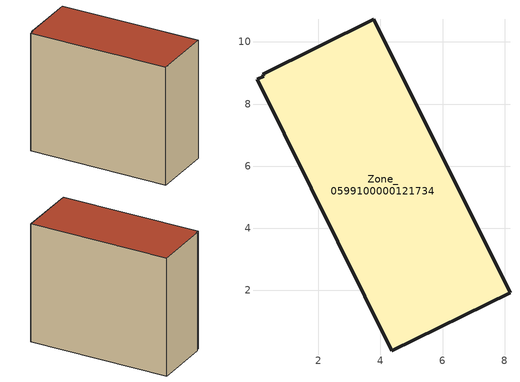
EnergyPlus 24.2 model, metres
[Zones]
Zone_0599100000121734
 floor ground (C_G): 8.17,1.93 4.36,0.06 0.03,8.79 0.24,8.9 0.21,8.96 3.79,10.73 z0
 wall outside (C_F): 0.03,8.79 4.36,0.06 8.17,1.93 3.79,10.73 0.21,8.96 0.24,8.9 0.03,8.79 z0:8.41
 roof outside (C_R): 4.36,0.06 8.17,1.93 3.79,10.73 0.21,8.96 0.24,8.9 0.03,8.79 z8.41
[BUILDING]
Pand.0599100000121734: North Axis=0; Terrain=City; Loads Convergence Tolerance Value=0.04; Temperature Convergence Tolerance Value=0.4; Solar Distribution=FullExterior; Maximum Number of Warmup Days=25; Minimum Number of Warmup Days=1
[Site:Location]
Rotterdam.The.Hague.AP_ZH_NLD Design_Conditions: Latitude=51.96; Longitude=4.45; Time Zone=1; Elevation=-4.5
[SITE:GROUNDTEMPERATURE:BUILDINGSURFACE]
18, 18, 18, 18, 18, 18, 18, 18, 18, 18, 18, 18
[MATERIAL] Thermal Absorptance=0.9; Solar Absorptance=0.7; Visible Absorptance=0.7
Name | Roughness | Thickness | Conductivity | Density | Specific Heat
G.TI.1992-2005 | MediumSmooth | 0.15 | 0.06 | 540 | 1210
F.TI.1992-2005 | Rough | 0.3 | 0.12 | 1920 | 840
R.TI.1992-2005 | MediumRough | 0.2 | 0.08 | 1500 | 1000
[CONSTRUCTION]
C_G: G.TI.1992-2005
C_F: F.TI.1992-2005
C_R: R.TI.1992-2005
[ZONE]
Zone_0599100000121734: Type=1; Multiplier=1; Ceiling Height=Autocalculate; Volume=Autocalculate; Floor Area=autocalculate; Part of Total Floor Area=Yes
[ZONEINFILTRATION:DESIGNFLOWRATE]
Infil_Zone_0599100000121734: Zone or ZoneList or Space or SpaceList=Zone_0599100000121734; Schedule=AlwaysOn; Design Flow Rate Calculation Method=Flow/Area; Flow Rate per Floor Area=0.0015; Constant Term Coefficient=1; Temperature Term Coefficient=0; Velocity Term Coefficient=0; Velocity Squared Term Coefficient=0
[HVACTEMPLATE:ZONE:IDEALLOADSAIRSYSTEM]
Zone_0599100000121734: Maximum Heating Supply Air Temperature=50; Minimum Cooling Supply Air Temperature=13; Maximum Heating Supply Air Humidity Ratio=0.0156; Minimum Cooling Supply Air Humidity Ratio=0.0077; Heating Limit=NoLimit; Cooling Limit=NoLimit; Dehumidification Control Type=ConstantSensibleHeatRatio; Cooling Sensible Heat Ratio=0.7; Dehumidification Setpoint=60; Humidification Control Type=None; Humidification Setpoint=30; Outdoor Air Method=None; Outdoor Air Flow Rate per Person=0.00944; Outdoor Air Flow Rate per Zone Floor Area=0; Outdoor Air Flow Rate per Zone=0; Demand Controlled Ventilation Type=None; Outdoor Air Economizer Type=NoEconomizer; Heat Recovery Type=None; Sensible Heat Recovery Effectiveness=0.7; Latent Heat Recovery Effectiveness=0.65
[ZONECONTROL:THERMOSTAT]
ThermostatControl_Zone_0599100000121734: Zone or ZoneList=Zone_0599100000121734; Control Type Schedule=DualSetpointControlType; Control 1=Thermostat_Zone_0599100000121734; Temperature Difference Between Cutout And Setpoint=0
[THERMOSTATSETPOINT:DUALSETPOINT]
Thermostat_Zone_0599100000121734: Heating Setpoint Temperature Schedule=HeatingSetpoint_Zone_0599100000121734; Cooling Setpoint Temperature Schedule=CoolingSetpoint_Zone_0599100000121734
[SCHEDULE:COMPACT]
HeatingSetpoint_Zone_0599100000121734: Through: 12/31, For: AllDays, Until: 24:00, 21
CoolingSetpoint_Zone_0599100000121734: Through: 12/31, For: AllDays, Until: 24:00, 24
DualSetpointControlType: Through: 12/31, For: AllDays, Until: 24:00, 4
AlwaysOn: Through: 12/31, For: AllDays, Until: 24:00, 1
